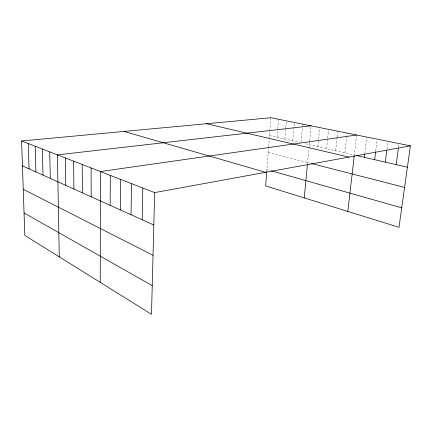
<?xml version="1.0" encoding="UTF-8"?>
<svg xmlns="http://www.w3.org/2000/svg" width="432" height="432" viewBox="0 0 432 432"><rect width="100%" height="100%" fill="white"/><g stroke="black" fill="none" stroke-linecap="round" stroke-linejoin="round"><path stroke-width="0.32" stroke-dasharray="2.16 1.62" d="M266.76 171.461L268.612 147.247M268.661 146.599L269.206 139.45M269.255 138.796L270.869 117.731M277.085 137.279L277.727 129.276M277.781 128.606L278.527 119.275M284.85 139.061L286.367 120.852M292.799 140.886L294.403 122.472M301.001 142.09L302.395 126.792M302.454 126.128L302.632 124.13M307.476 163.825L308.923 148.516M308.988 147.874L309.598 141.426M309.658 140.778L311.072 125.831M317.844 146.637L318.492 140.065M318.557 139.406L319.723 127.575M326.619 148.657L327.64 138.677M327.71 138.013L328.595 129.362M335.615 150.719L337.003 137.705M337.073 137.057L337.7 131.198M344.849 152.842L347.042 133.083M356.632 135.016L354.326 155.018L304.792 143.64M364.829 153.403L366.709 137.716M375.743 151.081L377.147 139.828M386.959 149.126L387.887 141.977M398.579 146.848L398.93 144.218M269.509 135.535L299.689 142.468M268.213 152.426L310.203 163.199M266.906 169.56L270.621 170.618"/><path stroke-width="0.65" d="M100.251 282.366L100.37 171.542L356.632 135.016M110.144 205.335L110.311 175.397M120.371 209.936L120.685 179.42M131.036 214.736L131.512 183.622M142.171 219.753L142.819 188.012M21.6 140.978L154.651 192.602L151.497 314.269L24.824 235.408L21.6 140.978L270.869 117.731L410.4 145.849L399.001 227.297L265.648 185.944L266.76 171.461M304.252 197.915L307.417 164.473M347.819 211.426L354.256 155.655M364.36 157.324L364.748 154.057M374.668 159.694L375.662 151.745M385.274 162.13L386.791 150.428M396.182 164.635L398.401 148.165M154.651 192.602L410.4 145.849M311.072 125.831L57.407 154.872L59.27 256.851M356.206 155.45L407.408 167.211M206.55 123.73L348.932 157.086M311.504 163.534L404.584 187.407M271.242 170.791L401.722 207.83M124.027 131.425L265.648 172.314M22.448 165.856L153.814 224.991M23.252 189.297L153.025 255.296M24.057 212.944L152.242 285.638M28.274 143.564L29.063 168.831M35.181 146.248L35.905 171.909M42.331 149.018L42.984 175.095M49.734 151.891L50.306 178.394M65.362 157.955L65.767 185.355M73.618 161.163L73.926 189.027M82.193 164.489L82.399 192.839M91.103 167.945L91.195 196.803"/></g></svg>
